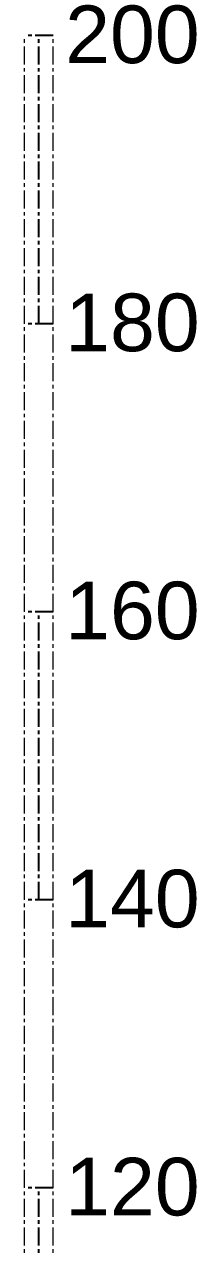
# Model space of a CAD drawing. Header units: inches. Extents: x 444671 to 463716, y 1783086 to 1794968.
# Drawn here: x 458292.4 to 458304.3, y 1789154.4 to 1789239.1 of the extents above; entities that cross this region are included whole.
import ezdxf
from ezdxf.enums import TextEntityAlignment as Align

# ---------------------------------------------------------------- set-up
doc = ezdxf.new("R2010")
doc.units = ezdxf.units.IN
doc.header["$MEASUREMENT"] = 0
doc.linetypes.add('CENTER', pattern=[2, 1.25, -0.25, 0.25, -0.25])
doc.layers.add('PGRIDT', color=7, linetype='Continuous', lineweight=15)
doc.layers.add('Tam', color=1, linetype='CENTER')
doc.styles.add('25', font='', dxfattribs={"height": 5})
doc.styles.get('25').set_extended_font_data('.VnArial')

# ---------------------------------------------------------------- blocks, each defined once
blk = doc.blocks.new('A$C7D350064')
at = {"lineweight": 20}
for points in [[(73.994, 0), (73.994, 200)], [(75.994, -40), (75.994, 200)]]:
    blk.add_lwpolyline(points, dxfattribs=at)
for points in [[(75.994, 200), (73.994, 200)], [(74.994, 180), (74.994, 200)], [(75.994, 180), (73.994, 180)], [(75.994, 160), (73.994, 160)], [(74.994, 140), (74.994, 160)], [(75.994, 140), (73.994, 140)], [(75.994, 120), (73.994, 120)], [(74.994, 100), (74.994, 120)]]:
    blk.add_lwpolyline(points)
at = {"layer": 'PGRIDT', "style": '25'}
for s, p in [('200', (86.138, 200.089)), ('180', (86.138, 180.089)), ('160', (86.138, 160.089)), ('140', (86.138, 140.089)), ('120', (86.138, 120.089))]:
    blk.add_text(s, height=4, dxfattribs=at).set_placement(p, align=Align.MIDDLE_RIGHT)

msp = doc.modelspace()

# ---------------------------------------------------------------- block references
at = {"layer": 'Tam'}
msp.add_blockref('A$C7D350064', (458218.363, 1789038.3548), dxfattribs=at)

doc.saveas('drawing.dxf')
